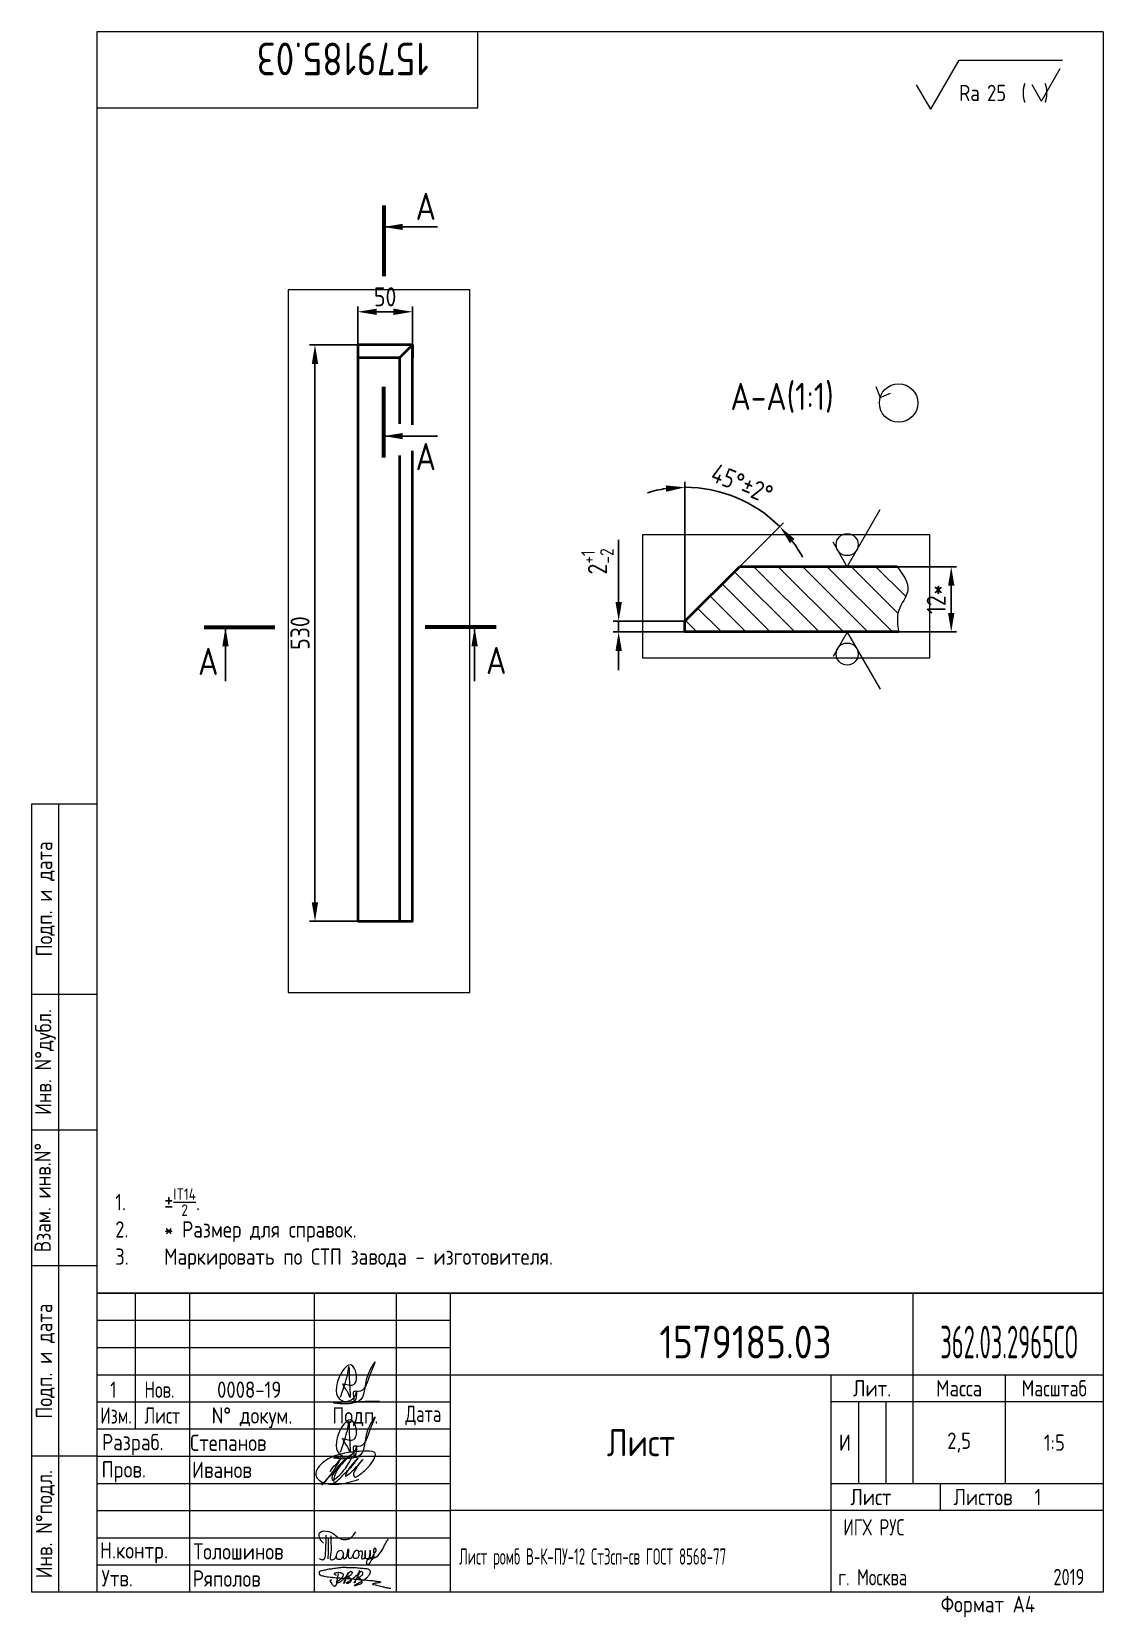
# Paper-space layout 'Лист1' of a CAD drawing. Header units: millimetres. Extents: x 7 to 204, y 0 to 291.
# The model-space entities are those that its viewports show. They can reach past a viewport. Long polylines and large blocks are cut down to what shows.
import ezdxf
from ezdxf.enums import TextEntityAlignment as Align

# ---------------------------------------------------------------- set-up
doc = ezdxf.new("R2010")
doc.units = ezdxf.units.MM
for name, color, linetype, lineweight in [('AM_5', 3, 'Continuous', 18), ('Bord', 1, 'Continuous', 18), ('Con', 6, 'Continuous', 40), ('Cont', 6, 'Continuous', 40), ('Dim', 7, 'Continuous', 18), ('Hatch', 2, 'Continuous', 18), ('Text', 3, 'Continuous', 18), ('Textb', 6, 'Continuous', 18), ('Подписи', 10, 'Continuous', 18)]:
    doc.layers.add(name, color=color, linetype=linetype, lineweight=lineweight)
doc.layers.add('AM_VIEWS', color=1, linetype='Continuous', lineweight=25, plot=False)
doc.styles.get("Standard").update_dxf_attribs({"font": 'arial.ttf'})
doc.styles.add('Style1', font='romans.shx', dxfattribs={"width": 0.8})
doc.dimstyles.new('DIMSTYLE_1$0', dxfattribs={"dimtxt": 3.5, "dimasz": 3.5, "dimexe": 1, "dimexo": 0, "dimgap": 1, "dimtad": 1, "dimdec": 1, "dimlfac": 5, "dimdsep": 46, "dimtxsty": 'Style1', "dimcen": 0.09, "dimadec": 1, "dimazin": 2, "dimtp": 0.3, "dimtm": 0.3, "dimtfac": 1, "dimtdec": 1, "dimtofl": 0, "dimtmove": 0, "dimatfit": 3, "dimfxl": 1, "dimtolj": 1, "dimarcsym": 0})
doc.dimstyles.new('DIMSTYLE_1$2', dxfattribs={"dimtxt": 3.5, "dimasz": 3.5, "dimexe": 1, "dimexo": 0, "dimgap": 1, "dimtad": 1, "dimdec": 0, "dimlfac": 25, "dimdsep": 46, "dimtxsty": 'Style1', "dimcen": 0.09, "dimadec": 1, "dimazin": 2, "dimtp": 0.3, "dimtm": 0.3, "dimtfac": 1, "dimtdec": 0, "dimtofl": 0, "dimtmove": 0, "dimatfit": 3, "dimfxl": 1, "dimtolj": 1, "dimarcsym": 0})
doc.dimstyles.get("Standard").update_dxf_attribs({"dimtxt": 0.18, "dimasz": 0.18, "dimexe": 0.18, "dimexo": 0.0625, "dimgap": 0.09, "dimtad": 0, "dimtih": 1, "dimtoh": 1, "dimdec": 4, "dimzin": 0, "dimdsep": 46, "dimtxsty": 'Standard', "dimcen": 0.09, "dimadec": 0, "dimazin": 0, "dimtfac": 1, "dimtdec": 4, "dimtofl": 0, "dimtmove": 0, "dimatfit": 3, "dimfxl": 1, "dimtolj": 1, "dimtzin": 0, "dimarcsym": 0})

# ---------------------------------------------------------------- blocks, each defined once
blk = doc.blocks.new('A4')
at = {"layer": 'Bord', "lineweight": 18}
for p, q in [((20, 55), (85, 55)), ((20, 50), (85, 50)), ((20, 45), (85, 45)), ((160, 40), (160, 25)), ((165, 40), (165, 25)), ((20, 30), (85, 30)), ((20, 25), (85, 25)), ((20, 20), (85, 20)), ((20, 15), (85, 15)), ((20, 10), (85, 10))]:
    blk.add_line(p, q, dxfattribs=at)
at = {"layer": 'Cont', "lineweight": 18}
for p, q in [((205, 292), (20, 292)), ((20, 292), (20, 5)), ((90, 278), (90, 292)), ((205, 292), (205, 5)), ((20, 278), (90, 278)), ((8, 5), (8, 150)), ((8, 150), (20, 150)), ((13, 5), (13, 150)), ((8, 115), (20, 115)), ((20, 90), (8, 90)), ((20, 65), (8, 65)), ((205, 60), (20, 60)), ((20, 60), (205, 60)), ((27, 60), (27, 35)), ((37, 60), (37, 5)), ((60, 5), (60, 60)), ((75, 60), (75, 5)), ((85, 5), (85, 60)), ((170, 60), (170, 25)), ((85, 45), (205, 45)), ((155, 5), (155, 45)), ((187, 25), (187, 45)), ((20, 40), (85, 40)), ((205, 40), (155, 40)), ((85, 35), (20, 35)), ((20, 30), (8, 30)), ((155, 25), (205, 25)), ((175, 25), (175, 20)), ((205, 20), (85, 20)), ((20, 5), (8, 5)), ((205, 5), (20, 5))]:
    blk.add_line(p, q, dxfattribs=at)
at = {"layer": 'Text', "lineweight": 18, "style": 'Style1', "width": 0.8}
for s, p in [('Подп. и дата', (10.5, 132.5)), ('Инв. N%%dдубл.', (10.5, 102.5)), ('Взам. инв.N%%d ', (10, 78.38)), ('Подп. и дата', (10.5, 47.5)), ('Инв. N%%dподл.', (10.5, 17.5))]:
    blk.add_text(s, height=3, rotation=90, dxfattribs=at).set_placement(p, align=Align.MIDDLE)
at = {"layer": 'Text', "lineweight": 18, "style": 'Style1'}
for s, width, p in [('Лит.', 0.8, (162.5, 42.5)), ('Масса', 0.8, (178.5, 42.5)), ('Масштаб', 0.75, (196, 42.5)), ('Изм.', 0.7, (23.5, 37.5)), ('Лист', 0.7, (32, 37.5)), ('N%%d докум.', 0.8, (48.5, 37.5)), ('Подп.', 0.8, (67.5, 37.5)), ('Лист', 0.8, (162.27, 22.5)), ('Листов', 0.8, (182.9, 22.5))]:
    blk.add_text(s, height=3, dxfattribs=dict(at, width=width)).set_placement(p, align=Align.MIDDLE_CENTER)
at = {"layer": 'Text', "lineweight": 18, "style": 'Style1', "width": 0.7}
for s, p in [('Дата', (80, 37.5)), ('ИГХ РУС', (162.84, 16.93))]:
    blk.add_text(s, height=3, dxfattribs=at).set_placement(p, align=Align.MIDDLE)
at = {"layer": 'Text', "lineweight": 18, "style": 'Style1'}
for s, width, p in [('Разpаб.', 0.8, (20.92, 31.1)), ('Пpов.', 0.8, (20.84, 26.08)), ('Н.контp.', 0.8, (20.54, 11.19)), ('Утв.', 0.8, (20.84, 6.06)), ('г. Москва', 0.7, (156.28, 6.25)), ('Фоpмат А4', 0.8, (175.11, 1.29))]:
    blk.add_text(s, height=3, dxfattribs=dict(at, width=width)).set_placement(p)
for tag, p, width in [('ФИО', (39, 31), 0.8), ('ФИО', (39, 26), 0.8), ('ГОСТ_СОРТАМЕНТА', (98.19, 14), 0.8), ('ФИО', (39, 11), 0.8), ('ФИО', (39, 6), 0.8), ('200', (192.85, 6.29), 0.7)]:
    blk.add_attdef(tag, p, '', height=3, dxfattribs=dict(at, width=width))
at = {"layer": 'Text', "lineweight": 18, "style": 'Style1', "width": 0.8}
for tag, p in [('И', (157.49, 32.5)), ('700', (178.5, 32.5)), ('1:20', (196, 32.5))]:
    blk.add_attdef(tag, text='', height=3, dxfattribs=at).set_placement(p, align=Align.MIDDLE)
blk.add_attdef('Сборочный_чертеж', text='', height=3, dxfattribs=at).set_placement((120, 21.3), align=Align.CENTER)
for tag, p in [('1', (171.12, 22.5)), ('2', (193, 22.5))]:
    blk.add_attdef(tag, text='', height=3, dxfattribs=at).set_placement(p, align=Align.MIDDLE_CENTER)
blk.add_attdef('ЛИСТ', text='', height=3, dxfattribs=at).set_placement((85.99, 12.5), align=Align.MIDDLE_LEFT)
at = {"layer": 'Text', "lineweight": 18, "style": 'Style1', "width": 0.7}
blk.add_attdef('%%OГОСТ_ТЕХ._ТРЕБОВАНИЙ', text='', height=3, dxfattribs=at).set_placement((98.19, 8), align=Align.BOTTOM_LEFT)
at = {"layer": 'Textb', "lineweight": 18, "style": 'Style1', "width": 0.8}
blk.add_attdef('1234567', (81, 290), '', height=6, rotation=180, dxfattribs=at)
blk.add_attdef('1234567', (123.4, 48), '', height=6, dxfattribs=at)
for tag, height, p in [('123ХЯ', 6, (183.62, 48)), ('НАИМЕНОВАНИЕ', 5, (120, 30))]:
    blk.add_attdef(tag, text='', height=height, dxfattribs=at).set_placement(p, align=Align.CENTER)
blk = doc.blocks.new('A$C63F45750')
at = {"layer": 'Text'}
for points, knots in [([(3.17, 2.37), (3.12, 2.38), (3.04, 2.41), (2.94, 2.5), (2.85, 2.57), (2.79, 2.69), (2.87, 2.77), (2.99, 2.84), (3.16, 2.89), (3.36, 2.93), (3.6, 2.95), (3.82, 2.92), (4.05, 2.87), (4.25, 2.78), (4.45, 2.63), (4.46, 2.42), (4.38, 2.26), (4.28, 2.1), (4.17, 1.94), (4.03, 1.78), (3.89, 1.62), (3.75, 1.52), (3.63, 1.43), (3.49, 1.36), (3.35, 1.3), (3.24, 1.25), (3.16, 1.21), (3.12, 1.15), (3.19, 1.1), (3.27, 1.09), (3.4, 1.07), (3.55, 1.07), (3.72, 1.12), (3.92, 1.19), (4.1, 1.34), (4.26, 1.51), (4.44, 1.65), (4.59, 1.81), (4.74, 1.93), (4.84, 2.04), (4.93, 2.14), (5.07, 2.29), (5.19, 2.53), (5.28, 2.68), (5.35, 2.96), (5.23, 2.66), (5.2, 2.44), (5.04, 2.09), (4.95, 1.81), (4.86, 1.57), (4.75, 1.31), (4.67, 1.12), (4.46, 0.78), (4.62, 1.17), (4.71, 1.45), (4.88, 1.74), (5.01, 2), (5.08, 2.19), (5.19, 2.4), (5.32, 2.58), (5.4, 2.75), (5.52, 2.89), (5.65, 3.04), (5.85, 3.1), (6.02, 3.03), (6.08, 2.87), (6.03, 2.7), (5.9, 2.51), (5.7, 2.37), (5.55, 2.23), (5.4, 2.17), (5.31, 2.12), (5.12, 2.09), (5.35, 2.07), (5.48, 2), (5.64, 1.93), (5.75, 1.8), (5.85, 1.67), (5.89, 1.54), (5.89, 1.37), (5.8, 1.2), (5.63, 1.06), (5.41, 0.94), (5.23, 0.86), (5.02, 0.92), (5.13, 1.1), (5.28, 1.16), (5.44, 1.27), (5.61, 1.36), (5.74, 1.46), (5.86, 1.53), (5.95, 1.61), (6.05, 1.69), (6.15, 1.77), (6.28, 1.87), (6.46, 2.02), (6.65, 2.19), (6.83, 2.37), (6.98, 2.49), (7.11, 2.61), (7.2, 2.74), (7.32, 2.84), (7.42, 2.97), (7.48, 3.08), (7.48, 3.27), (7.34, 3.08), (7.28, 2.94), (7.18, 2.69), (7.1, 2.46), (7, 2.22), (6.93, 1.98), (6.83, 1.78), (6.73, 1.55), (6.67, 1.34), (6.6, 1.14), (6.56, 1.03), (6.39, 0.99), (6.62, 1.33), (6.75, 1.54), (6.93, 1.87), (7.05, 2.08), (7.18, 2.32), (7.33, 2.6), (7.47, 2.89), (7.6, 3.07), (7.79, 3.18), (7.95, 3.01), (8, 2.81), (7.99, 2.62), (7.94, 2.46), (7.83, 2.33), (7.69, 2.22), (7.53, 2.11), (7.37, 2.03), (7.21, 1.99), (7.11, 1.97), (6.89, 1.98), (7.07, 1.94), (7.15, 1.9), (7.27, 1.88), (7.39, 1.84), (7.52, 1.81), (7.62, 1.72), (7.7, 1.62), (7.78, 1.51), (7.83, 1.39), (7.87, 1.26), (7.88, 1.13), (7.86, 0.99), (7.75, 0.88), (7.6, 0.77), (7.4, 0.73), (7.19, 0.66), (6.97, 0.55), (6.71, 0.48), (6.57, 0.44), (6.42, 0.42), (6.52, 0.58), (6.61, 0.64), (6.81, 0.78), (7.06, 0.89), (7.33, 1.04), (7.55, 1.16), (7.7, 1.24), (7.84, 1.32), (7.99, 1.43), (8.21, 1.58), (8.48, 1.76), (8.74, 1.95), (8.97, 2.12), (9.1, 2.29), (9.23, 2.44), (9.3, 2.6), (9.37, 2.74), (9.42, 2.92), (9.45, 3.13), (9.21, 3.48), (8.67, 3.59), (8.09, 3.63), (7.57, 3.66), (7.06, 3.74), (6.57, 3.75), (6.09, 3.74), (5.67, 3.78), (5.28, 3.78), (4.96, 3.81), (4.65, 3.83), (4.31, 3.82), (3.97, 3.79), (3.61, 3.74), (3.22, 3.67), (2.86, 3.66), (2.53, 3.61), (2.18, 3.52), (1.78, 3.54), (1.38, 3.37), (0.96, 3.35), (0.58, 3.24), (0.25, 3.19), (0.03, 3.06), (-0.03, 2.83), (0.02, 2.6), (0.26, 2.38), (0.59, 2.33), (1, 2.2), (1.48, 2.15), (1.93, 2.05), (2.35, 2.02), (2.72, 2.01), (3.11, 1.94), (3.68, 1.94), (4.25, 1.83), (4.91, 1.87), (5.53, 1.76), (6.13, 1.72), (6.73, 1.71), (7.32, 1.62), (7.99, 1.55), (8.64, 1.54), (9.16, 1.46), (9.61, 1.42), (10.03, 1.4), (10.41, 1.32), (10.73, 1.29), (11.01, 1.24), (11.18, 1.23), (11.42, 1.14), (11.18, 1.06), (11.01, 1.03), (10.71, 0.98), (10.37, 0.92), (10.1, 0.91), (9.65, 0.75), (10.22, 0.67), (10.54, 0.59), (11.08, 0.47), (11.61, 0.35), (12.17, 0.15), (12.64, 0.08), (12.98, 0.03), (13.11, 0.01), (13.18, 0)], [0, 0, 0, 0, 0.153866, 0.270441, 0.388867, 0.510533, 0.592156, 0.71333, 0.90842, 1.11344, 1.349254, 1.61246, 1.782219, 2.047249, 2.291879, 2.451528, 2.651081, 2.806158, 3.017979, 3.227348, 3.462381, 3.633009, 3.75766, 3.920516, 4.080796, 4.214529, 4.291786, 4.349969, 4.397594, 4.50822, 4.594826, 4.799244, 4.954392, 5.128468, 5.437537, 5.632649, 5.842485, 6.094987, 6.293219, 6.410959, 6.551192, 6.687808, 7.022147, 7.294342, 7.425356, 7.52079, 7.946481, 8.313051, 8.59833, 8.833695, 9.090496, 9.427695, 9.601191, 9.883219, 10.093306, 10.673943, 10.798776, 10.974628, 11.287247, 11.486184, 11.648652, 11.848902, 12.027194, 12.25348, 12.40059, 12.537783, 12.716293, 12.91523, 13.208551, 13.438489, 13.549668, 13.67779, 13.77127, 13.930001, 14.029091, 14.272112, 14.434836, 14.547084, 14.739051, 14.830983, 15.061241, 15.268922, 15.500489, 15.788979, 15.879568, 16.024283, 16.221854, 16.418714, 16.593102, 16.783247, 16.91018, 17.018213, 17.135263, 17.278205, 17.430482, 17.620087, 17.979626, 18.191789, 18.388716, 18.565718, 18.714854, 18.857929, 19.039974, 19.171375, 19.283034, 19.400085, 19.618058, 19.882245, 20.150781, 20.377854, 20.649532, 20.89723, 21.042543, 21.40016, 21.557817, 21.667145, 21.752781, 21.926256, 22.412297, 22.813145, 22.961412, 23.171289, 23.607257, 23.940428, 24.110007, 24.291214, 24.48084, 24.697609, 24.904078, 25.034245, 25.218018, 25.407651, 25.573473, 25.787447, 25.930292, 26.051316, 26.18846, 26.285312, 26.406799, 26.52425, 26.630463, 26.793722, 26.898606, 27.029313, 27.171012, 27.314101, 27.419918, 27.580557, 27.709367, 27.829268, 28.024364, 28.266961, 28.41242, 28.705761, 28.989137, 29.187748, 29.233768, 29.332802, 29.529535, 29.667094, 30.039923, 30.332117, 30.61061, 30.769982, 30.856778, 31.109923, 31.313488, 31.656425, 32.066331, 32.296628, 32.49714, 32.710276, 32.891468, 33.014834, 33.177747, 33.444503, 33.618009, 34.409008, 34.914636, 35.419802, 35.95397, 36.458179, 36.88069, 37.388403, 37.738353, 38.034261, 38.353468, 38.693154, 39.037638, 39.391136, 39.787481, 40.203773, 40.488977, 40.784975, 41.26625, 41.668005, 42.070065, 42.499388, 42.869834, 43.079573, 43.213439, 43.554591, 43.717296, 44.153724, 44.506336, 45.019111, 45.587859, 45.90191, 46.270392, 46.703958, 47.093115, 47.952647, 48.44014, 49.079253, 49.808223, 50.268654, 50.851051, 51.604831, 52.298429, 52.776925, 53.1907, 53.661988, 54.042386, 54.348524, 54.616841, 54.853814, 54.983777, 55.126096, 55.333328, 55.613101, 56.008732, 56.315809, 56.59982, 56.87931, 57.399251, 57.889617, 58.432507, 59.066698, 59.660314, 59.862668, 60.07277, 60.07277, 60.07277, 60.07277]), ([(2.31, 1.53), (2.26, 1.52), (2.17, 1.51), (2.06, 1.48), (1.93, 1.38), (2.07, 1.25), (2.14, 1.11), (2.26, 0.93), (2.39, 0.72), (2.57, 0.54), (2.71, 0.44), (2.86, 0.4), (3.02, 0.43), (3.14, 0.54), (3.21, 0.79), (3.25, 1.07), (3.31, 1.4), (3.35, 1.67), (3.38, 1.92), (3.47, 2.19), (3.5, 2.43), (3.54, 2.59), (3.56, 2.64)], [0, 0, 0, 0, 0.15847, 0.269731, 0.363591, 0.555514, 0.688037, 0.848606, 1.204359, 1.433632, 1.58673, 1.729549, 1.880686, 2.057874, 2.19169, 2.63505, 2.928153, 3.184121, 3.441863, 3.696117, 4.025873, 4.178055, 4.178055, 4.178055, 4.178055])]:
    blk.add_open_spline(points, degree=3, knots=knots, dxfattribs=at)
blk = doc.blocks.new('A$C4F4A4F5D')
at = {"layer": 'Подписи', "lineweight": 18}
for points, knots in [([(0.76, 2.84), (0.53, 3.07), (0.02, 3.58), (-0.25, 5.26), (1.65, 5.12), (2.72, 4.57), (3.71, 3.46), (5.71, 3.44), (6.39, 4.52), (6.67, 4.97)], [0, 0, 0, 0, 0.995549, 2.196439, 3.853213, 4.970011, 6.02292, 8.170898, 9.705386, 9.705386, 9.705386, 9.705386]), ([(1.19, 4.34), (1.17, 3.4), (1.13, 2.06), (0.98, -0.44), (0.2, -0.16), (0.03, -0.03), (0, 0)], [0, 0, 0, 0, 3.274293, 4.654149, 5.171803, 5.30168, 5.30168, 5.30168, 5.30168]), ([(1.58, 3.74), (1.58, 3.25), (1.58, 2.32), (1.61, 1.07), (1.55, 0.31), (1.53, 0)], [0, 0, 0, 0, 1.453969, 2.804084, 3.740223, 3.740223, 3.740223, 3.740223]), ([(2.1, 4.21), (2.1, 3.72), (2.08, 2.67), (2.22, 1.45), (1.71, -0.56), (3.23, 0.14), (3.06, 1.09), (3.85, 1.74), (4.43, 1.17), (4.31, 0.54), (4.11, -0.15), (3.33, -0.21), (3.11, 0.28), (3.13, 0.53), (3.14, 0.66)], [0, 0, 0, 0, 1.402041, 3.063923, 4.415037, 5.298701, 6.374637, 7.087927, 7.603499, 8.330482, 8.911132, 9.613125, 9.996533, 10.366919, 10.366919, 10.366919, 10.366919]), ([(7.18, 1.27), (7.27, 1.3), (7.44, 1.37), (7.78, 1.56), (7.87, 1.06), (7.83, 0.71), (7.66, -0.05), (8.07, 0.01), (8.43, 0.12), (8.39, 0.68), (8.46, 1.9), (8.39, 0.94), (8.43, 0.6), (8.37, 0.05), (8.74, 0.07), (9.11, -0.03), (9.26, 0.49), (9.33, 0.95), (9.27, 1.34), (9.32, 1.77), (9.28, 0.91), (9.34, 0.6), (9.2, 0.14), (9.65, -0.01), (9.83, 0.61), (10.14, 1.03), (10.6, 1.72), (9.95, 2.11), (9.91, 1.23), (10.07, 0.69), (9.92, 0), (9.35, -0.37), (8.95, -1.56), (8.34, 0.07), (10.28, -0.02), (11.26, 1.1), (11.82, 2.15), (12.24, 3.04), (12.52, 3.46), (12.65, 3.65)], [0, 0, 0, 0, 0.305783, 0.619019, 0.796582, 1.5526, 2.082394, 2.34716, 2.5822, 3.136594, 4.040413, 4.363654, 5.267311, 5.441668, 5.78494, 6.114287, 6.466434, 7.104395, 7.620812, 7.679251, 8.272982, 8.692439, 9.1059, 9.338721, 9.784511, 10.568279, 11.297869, 11.566962, 12.285888, 12.851793, 13.545205, 14.102749, 15.055561, 15.671649, 17.422398, 18.699613, 20.16544, 20.963871, 21.66672, 21.66672, 21.66672, 21.66672]), ([(4.28, 0.44), (4.31, 0.37), (4.37, 0.25), (4.41, 0.06), (4.62, -0.05), (5, 0.18), (5.14, 0.84), (5.2, 1.3), (5.31, 2.06), (5.31, 1.17), (5.3, 0.78), (5.2, 0.26), (5.58, -0.01), (5.91, 0.16), (6.08, 0.5), (6.26, 0.9), (6.43, 1.31), (6.72, 1.59), (7.17, 1.58), (7.18, 1.05), (7.31, 0.57), (6.99, 0.02), (6.34, -0.02), (6.17, 0.51), (6.24, 0.79), (6.27, 0.92)], [0, 0, 0, 0, 0.247339, 0.413433, 0.559308, 0.874045, 1.558567, 2.392422, 2.645523, 3.22433, 3.719885, 4.231527, 4.573657, 4.879974, 5.190145, 5.704595, 6.19318, 6.529505, 6.863422, 7.269696, 7.83948, 8.395909, 8.926487, 9.378613, 9.791445, 9.791445, 9.791445, 9.791445])]:
    blk.add_open_spline(points, degree=3, knots=knots, dxfattribs=at)
blk = doc.blocks.new('*D13')
at = {"layer": 'AM_5', "color": 0, "lineweight": -2, "transparency": 16777216}
for p, q in [((67.4, 233.52), (67.4, 240.61)), ((70.9, 239.61), (73.96, 239.61)), ((77.46, 233.52), (77.46, 240.61))]:
    blk.add_line(p, q, dxfattribs=at)
at = {"layer": 'AM_5', "color": 0, "transparency": 16777216}
for points in [[(70.9, 240.19), (70.9, 239.02), (67.4, 239.61)], [(73.96, 240.19), (73.96, 239.02), (77.46, 239.61)]]:
    blk.add_solid(points, dxfattribs=at)
at = {"layer": 'Defpoints', "color": 0, "transparency": 16777216}
for p in [(77.46, 239.61), (67.4, 233.52), (77.46, 233.52)]:
    blk.add_point(p, dxfattribs=at)
at = {"layer": 'AM_5', "color": 0, "transparency": 16777216, "insert": (72.43, 242.36), "char_height": 3.5, "attachment_point": 5, "style": 'Style1'}
blk.add_mtext('\\A1;50', dxfattribs=at)
blk = doc.blocks.new('*D14')
at = {"layer": 'AM_5', "color": 0, "lineweight": -2, "transparency": 16777216}
for p, q in [((67.4, 233.52), (58.53, 233.52)), ((59.53, 230.02), (59.53, 131.01)), ((67.4, 127.51), (58.53, 127.51))]:
    blk.add_line(p, q, dxfattribs=at)
at = {"layer": 'AM_5', "color": 0, "transparency": 16777216}
for points in [[(58.94, 230.02), (60.11, 230.02), (59.53, 233.52)], [(58.94, 131.01), (60.11, 131.01), (59.53, 127.51)]]:
    blk.add_solid(points, dxfattribs=at)
at = {"layer": 'Defpoints', "color": 0, "transparency": 16777216}
for p in [(67.4, 233.52), (59.53, 127.51), (67.4, 127.51)]:
    blk.add_point(p, dxfattribs=at)
at = {"layer": 'AM_5', "color": 0, "transparency": 16777216, "insert": (56.78, 180.52), "char_height": 3.5, "attachment_point": 5, "rotation": 90, "style": 'Style1'}
blk.add_mtext('\\A1;530', dxfattribs=at)
blk = doc.blocks.new('*D15')
at = {"layer": 'AM_5', "color": 0, "lineweight": -2, "transparency": 16777216}
for p, q in [((115.36, 186.22), (115.36, 197.68)), ((127.55, 182.72), (114.36, 182.72)), ((115.36, 180.72), (115.36, 182.72)), ((127.55, 180.72), (114.36, 180.72)), ((115.36, 177.22), (115.36, 173.72))]:
    blk.add_line(p, q, dxfattribs=at)
at = {"layer": 'AM_5', "color": 0, "transparency": 16777216}
for points in [[(114.78, 186.22), (115.95, 186.22), (115.36, 182.72)], [(114.78, 177.22), (115.95, 177.22), (115.36, 180.72)]]:
    blk.add_solid(points, dxfattribs=at)
at = {"layer": 'Defpoints', "color": 0, "transparency": 16777216}
for p in [(115.36, 182.72), (127.55, 182.72), (127.55, 180.72)]:
    blk.add_point(p, dxfattribs=at)
at = {"layer": 'AM_5', "color": 0, "transparency": 16777216, "insert": (111.46, 193.7), "char_height": 3.5, "attachment_point": 5, "rotation": 90, "style": 'Style1'}
blk.add_mtext('\\A1;2{}{\\H0.71x;\\C3;\\S+1^-2;}', dxfattribs=at)
blk = doc.blocks.new('*D16')
at = {"layer": 'AM_5', "color": 0, "lineweight": -2, "transparency": 16777216}
for p, q in [((166.56, 192.72), (177.5, 192.72)), ((176.5, 184.22), (176.5, 189.22)), ((166.84, 180.72), (177.5, 180.72))]:
    blk.add_line(p, q, dxfattribs=at)
at = {"layer": 'AM_5', "color": 0, "transparency": 16777216}
for points in [[(175.92, 189.22), (177.09, 189.22), (176.5, 192.72)], [(175.92, 184.22), (177.09, 184.22), (176.5, 180.72)]]:
    blk.add_solid(points, dxfattribs=at)
at = {"layer": 'Defpoints', "color": 0, "transparency": 16777216}
for p in [(166.56, 192.72), (176.5, 192.72), (166.84, 180.72)]:
    blk.add_point(p, dxfattribs=at)
at = {"layer": 'AM_5', "color": 0, "transparency": 16777216, "insert": (173.75, 186.72), "char_height": 3.5, "attachment_point": 5, "rotation": 90, "style": 'Style1'}
blk.add_mtext('\\A1;12*', dxfattribs=at)
blk = doc.blocks.new('*D19')
at = {"layer": 'AM_5', "color": 0, "lineweight": -2, "transparency": 16777216}
for p, q in [((127.55, 182.72), (127.55, 208.33)), ((137.59, 192.72), (145.69, 200.8))]:
    blk.add_line(p, q, dxfattribs=at)
for start, end in [(98.1554, 106.3107), (44.9007, 90), (28.5899, 36.7453)]:
    blk.add_arc((127.55, 182.72), 24.61, start, end, dxfattribs=at)
at = {"layer": 'AM_5', "color": 0, "transparency": 16777216}
for points in [[(124.02, 207.67), (124.1, 206.5), (127.55, 207.33)], [(146.83, 197.07), (147.71, 197.83), (144.98, 200.1)]]:
    blk.add_solid(points, dxfattribs=at)
at = {"layer": 'Defpoints', "color": 0, "transparency": 16777216}
for p in [(139.88, 204.02), (137.59, 192.72), (127.55, 182.72), (127.55, 182.72), (127.55, 180.72)]:
    blk.add_point(p, dxfattribs=at)
at = {"layer": 'AM_5', "color": 0, "transparency": 16777216, "insert": (138.04, 207.99), "char_height": 3.5, "attachment_point": 5, "rotation": 337.4503, "style": 'Style1'}
blk.add_mtext('\\A1;45°%%P2%%D', dxfattribs=at)
blk = doc.blocks.new('A$C314368CF')
at = {"layer": 'Text'}
for q in [(7.18, 6), (1.98, 3)]:
    blk.add_line((3.72, 0), q, dxfattribs=at)
at = {"layer": 'Text', "style": 'Style1', "width": 0.8}
blk.add_text('(  )', height=3, dxfattribs=at).set_placement((0, 0))
blk = doc.blocks.new('sherISO_19')
at = {"layer": 'Cont', "lineweight": 18}
for p, q in [((-30.94, -16.46), (-25.74, -7.46)), ((-25.74, -7.46), (-6.73, -7.46)), ((-30.94, -16.46), (-33.54, -11.96))]:
    blk.add_line(p, q, dxfattribs=at)
at = {"lineweight": 18}
blk.add_blockref('A$C314368CF', (-14.3, -14.96), dxfattribs=at)
at = {"layer": 'Textb', "lineweight": 18, "style": 'Style1', "width": 0.8}
blk.add_text('Ra', height=3, dxfattribs=at).set_placement((-25.74, -14.96))
blk.add_attdef('3,2', (-20.6, -14.96), '', height=3, dxfattribs=at)

msp = doc.modelspace()

# ---------------------------------------------------------------- hatches: boundary and pattern name
at = {"layer": 'Hatch'}
h = msp.add_hatch(dxfattribs=at)
h.set_pattern_fill('ANSI31', color=256, angle=90)
h.set_pattern_definition([(135, (-13319.0286, 3644.9006), (-2.245064, -2.245064), [])])
edge = h.paths.add_edge_path()
edge.add_spline(control_points=[(682.07, 133.91), (681.86, 135.26), (681.44, 137.98), (684.83, 141.73), (682.86, 144.44), (681.79, 145.91)], knot_values=[0, 0, 0, 0, 3.943906, 7.9881, 12.766833, 12.766833, 12.766833, 12.766833], degree=3, periodic=0)
edge.add_line((681.79, 145.91), (652.81, 145.91))
edge.add_line((652.81, 145.91), (642.78, 135.91))
edge.add_line((642.78, 135.91), (642.78, 133.91))
edge.add_line((642.78, 133.91), (682.07, 133.91))

# ---------------------------------------------------------------- linework, layer by layer
at = {"layer": 'Bord'}
msp.add_open_spline([(681.79, 145.91), (682.86, 144.44), (684.83, 141.73), (681.44, 137.98), (681.86, 135.26), (682.07, 133.91)], degree=3, knots=[0, 0, 0, 0, 4.778733, 8.822927, 12.766833, 12.766833, 12.766833, 12.766833], dxfattribs=at)
at = {"layer": 'Con'}
for p, q in [((666.01, 841.98), (654.01, 841.98)), ((654.01, 829.98), (666.01, 841.98)), ((666.01, 841.98), (666.01, 829.98)), ((654.01, 829.98), (615.71, 829.98)), ((654.01, 829.98), (654.01, 769.3)), ((654.01, 740.22), (654.01, 311.94)), ((642.78, 135.91), (652.81, 145.91)), ((681.79, 145.91), (652.81, 145.91)), ((642.78, 133.91), (642.78, 135.91)), ((682.07, 133.91), (642.78, 133.91))]:
    msp.add_line(p, q, dxfattribs=at)
at = {"layer": 'Con', "ltscale": 0.1}
msp.add_lwpolyline([(666.01, 768.48), (666.01, 841.98), (615.71, 841.98), (615.71, 311.94), (666.01, 311.94), (666.01, 744.68)], dxfattribs=at)

psp = doc.layouts.new('Лист1')

# ---------------------------------------------------------------- linework, layer by layer
at = {"layer": 'Cont', "lineweight": 18}
for p, q in [((157.367, 192.714), (163.429, 203.214)), ((157.367, 192.714), (154.769, 197.214)), ((157.367, 180.714), (154.769, 176.214)), ((157.367, 180.714), (163.429, 170.214))]:
    psp.add_line(p, q, dxfattribs=at)
for centre in [(157.37, 196.784), (157.37, 176.645)]:
    psp.add_circle(centre, 2.03, dxfattribs=at)
at = {"layer": 'Dim', "linetype": 'Continuous', "lineweight": 60}
for p, q in [((72.163, 259.157), (72.163, 246.157)), ((72.163, 212.807), (72.163, 225.807)), ((39.137, 181.599), (52.137, 181.599)), ((92.815, 181.599), (79.815, 181.599))]:
    psp.add_line(p, q, dxfattribs=at)
at = {"layer": 'Dim'}
for p, q in [((162.612, 225.893), (163.439, 223.864)), ((163.439, 223.864), (165.335, 224.636))]:
    psp.add_line(p, q, dxfattribs=at)
psp.add_circle((166.827, 222.838), 3.54, dxfattribs=at)
at = {"layer": 'Подписи'}
for points, knots in [([(64.216, 40.002), (64.657, 41.229), (65.225, 42.808), (65.633, 44.55), (65.826, 47.107), (65.78, 42.873), (66.052, 39.746), (65.543, 41.118), (65.185, 41.335), (64.561, 42.483), (65.585, 42.218), (67.793, 41.712), (66.678, 47.41), (63.255, 43.485), (63.045, 38.637), (66.82, 39.331), (67.394, 42.1), (66.752, 37.651), (66.756, 40.097), (66.413, 41.267), (68.739, 40.762), (69.202, 43.402), (71.378, 47.858), (68.18, 42.87), (69.26, 38.369), (59.283, 39.045), (66.603, 39.182), (71.368, 39.271)], [0, 0, 0, 0, 3.8506101, 4.9564058, 5.5952942, 10.5589293, 11.0566943, 11.2859957, 13.8500377, 13.9547748, 14.0421611, 16.2203957, 19.701031, 22.4490496, 27.186736, 29.8311546, 30.6722371, 32.8613305, 34.17858, 34.9878177, 35.8747268, 39.2299148, 42.132322, 45.0331659, 50.0253839, 54.4090487, 62.5875225, 62.5875225, 62.5875225, 62.5875225]), ([(64.216, 29.898), (64.657, 31.125), (65.225, 32.704), (65.633, 34.446), (65.826, 37.003), (65.78, 32.769), (66.052, 29.642), (65.543, 31.014), (65.185, 31.231), (64.561, 32.38), (65.585, 32.114), (67.793, 31.609), (66.678, 37.307), (63.255, 33.381), (63.045, 28.533), (66.82, 29.227), (67.394, 31.996), (66.752, 27.547), (66.756, 29.993), (66.413, 31.163), (68.739, 30.658), (69.202, 33.299), (71.378, 37.754), (68.18, 32.766), (69.26, 28.265), (59.283, 28.941), (66.603, 29.078), (71.368, 29.167)], [0, 0, 0, 0, 3.8506101, 4.9564058, 5.5952942, 10.5589293, 11.0566943, 11.2859957, 13.8500377, 13.9547748, 14.0421611, 16.2203957, 19.701031, 22.4490496, 27.186736, 29.8311546, 30.6722371, 32.8613305, 34.17858, 34.9878177, 35.8747268, 39.2299148, 42.132322, 45.0331659, 50.0253839, 54.4090487, 62.5875225, 62.5875225, 62.5875225, 62.5875225]), ([(65.179, 28.63), (64.688, 28.182), (63.829, 27.4), (63.021, 26.114), (62.532, 25.256), (62.763, 24.615), (63.462, 25.145), (64.068, 25.627), (64.977, 26.649), (65.65, 27.707), (66.11, 28.346), (66.32, 29.129), (65.584, 28.825), (65.026, 28.401), (64.404, 27.569), (63.724, 26.894), (63.367, 26.083), (63.034, 25.289), (62.934, 24.737), (62.977, 24.133), (63.704, 24.623), (64.384, 25.345), (65.688, 26.612), (66.571, 27.549), (67.959, 29.445), (65.942, 27.143), (65.571, 26.654), (65.029, 25.302), (66.398, 26.331), (66.76, 26.744), (68.838, 29.07), (67.391, 27.515), (67.012, 26.707), (66.509, 25.898), (66.817, 25.105), (67.83, 25.746), (68.71, 26.479), (69.733, 27.533), (70.402, 28.54), (70.995, 30.037), (68.154, 30.079), (65.876, 29.867), (62.9, 29.275), (61.012, 28.033), (59.917, 26.965), (59.548, 25.808), (60.029, 24.743), (61.082, 24.23), (62.407, 23.921), (63.999, 23.939), (65.794, 24.3), (66.992, 24.69), (67.574, 24.879)], [0, 0, 0, 0, 1.9755003, 3.4532656, 4.5996818, 4.7914727, 5.1452376, 6.4973846, 7.6642722, 9.0943063, 10.1149981, 10.4597616, 10.8115624, 11.7920417, 12.9597432, 13.7676756, 14.6604125, 15.6050306, 16.245448, 16.5720313, 16.925795, 18.1469007, 20.1850437, 21.7893309, 22.9510095, 24.6267432, 26.5924737, 27.0355579, 27.4505844, 30.017364, 31.457812, 32.5948328, 33.8850243, 34.8044904, 35.1920744, 35.9844405, 37.373068, 39.2077816, 40.0665527, 41.2487241, 42.8519812, 46.1968048, 49.4054982, 51.4228305, 52.9586065, 53.9067104, 54.8595112, 56.1758953, 57.2489189, 58.9506085, 60.8911351, 62.727304, 62.727304, 62.727304, 62.727304]), ([(62.3, 26.254), (62.456, 26.542), (62.812, 27.202), (63.618, 27.745), (64.881, 29.689), (62.675, 26.086), (62.031, 25.226), (60.222, 23.112), (62.376, 25.737), (63.277, 26.473), (63.783, 26.886)], [0, 0, 0, 0, 0.949687, 2.1829553, 3.2119338, 5.8438975, 8.0893629, 9.2953032, 11.1822639, 13.6038184, 13.6038184, 13.6038184, 13.6038184])]:
    psp.add_open_spline(points, degree=3, knots=knots, dxfattribs=at)

# ---------------------------------------------------------------- block references
at = {"lineweight": 18}
ref = psp.add_blockref('A4', (-0.546, -0.881), dxfattribs=at)
ref.add_attrib('123ХЯ', '362.03.2965СО', dxfattribs={"layer": 'Textb', "height": 6, "style": 'Style1', "width": 0.48}).set_placement((187.117, 47.119), align=Align.CENTER)
ref.add_attrib('1234567', '1579185.03', (122.852, 47.119), dxfattribs={"layer": 'Textb', "height": 6, "style": 'Style1', "width": 0.8})
ref.add_attrib('НАИМЕНОВАНИЕ', 'Лист', dxfattribs={"layer": 'Textb', "height": 5, "style": 'Style1', "width": 0.8}).set_placement((119.454, 29.119), align=Align.CENTER)
ref.add_attrib('И', 'И', dxfattribs={"layer": 'Text', "height": 3, "style": 'Style1', "width": 0.8}).set_placement((156.939, 31.619), align=Align.MIDDLE)
ref.add_attrib('700', '2,5', dxfattribs={"layer": 'Text', "height": 3, "style": 'Style1', "width": 0.8}).set_placement((177.954, 31.619), align=Align.MIDDLE)
ref.add_attrib('1:20', '1:5', dxfattribs={"layer": 'Text', "height": 3, "style": 'Style1', "width": 0.8}).set_placement((195.454, 31.619), align=Align.MIDDLE)
ref.add_attrib('2', '1', dxfattribs={"layer": 'Text', "height": 3, "style": 'Style1', "width": 0.8}).set_placement((192.454, 21.619), align=Align.MIDDLE_CENTER)
ref.add_attrib('200', '2019', (195.286, 5.407), dxfattribs={"layer": 'Text', "height": 3, "style": 'Style1', "width": 0.7})
ref.add_attrib('1234567', '1579185.03', (80.454, 289.119), dxfattribs={"layer": 'Textb', "height": 6, "rotation": 180, "style": 'Style1', "width": 0.8})
at = {"layer": 'Cont'}
psp.add_blockref('A$C63F45750', (60.292, 4.828), dxfattribs=at)
at = {"layer": 'Dim'}
ref = psp.add_blockref('sherISO_19', (203.677, 293.317), dxfattribs=at)
ref.add_attrib('3,2', '25', (183.079, 278.357), dxfattribs={"layer": 'Textb', "height": 3, "style": 'Style1', "width": 0.8})
at = {"layer": 'Подписи', "lineweight": 18}
psp.add_blockref('A$C4F4A4F5D', (60.357, 10.267), dxfattribs=at)

# ---------------------------------------------------------------- texts
at = {"lineweight": 18, "style": 'Style1'}
for s, width, p in [('1', 0.7, (22.44, 41.364)), ('Нов.', 0.7, (30.94, 41.364)), ('0008-19', 0.8, (47.44, 41.364))]:
    psp.add_text(s, height=3, dxfattribs=dict(at, width=width)).set_placement(p, align=Align.MIDDLE_CENTER)
at = {"layer": 'Dim', "linetype": 'Continuous', "char_height": 5, "width": 5.00391, "line_spacing_factor": 0.9, "style": 'Style1'}
for s, insert, attachment_point in [('А', (78.028, 256.492), 7), ('А-А(1:1)', (135.914, 226.542), 1), ('А', (78.028, 215.472), 1), ('А', (90.983, 172.984), 7), ('А', (38.032, 177.813), 1)]:
    psp.add_mtext(s, dxfattribs=dict(at, insert=insert, attachment_point=attachment_point))
at = {"layer": 'Text', "lineweight": 18, "style": 'Style1'}
for s, width, p in [('Степанов', 0.8, (36.573, 30.101)), ('Иванов', 0.8, (36.952, 25.119)), ('Толошинов', 0.8, (37.199, 10.119)), ('Лист ромб В-К-ПУ-12 Ст3сп-св ГОСТ 8568-77', 0.55, (86.03, 9.182))]:
    psp.add_text(s, height=3, dxfattribs=dict(at, width=width)).set_placement(p)
at = {"layer": 'Text', "style": 'Style1', "width": 0.8}
psp.add_text('Ряполов', height=3, dxfattribs=at).set_placement((37.067, 5.119))
at = {"layer": 'Text', "insert": (19.8, 78.374), "char_height": 3, "attachment_point": 1, "style": 'Style1'}
psp.add_mtext_dynamic_manual_height_columns('\\A1;\\pxi-3,l4,t4;1.\t%%P{\\H0.7x;\\SIT14/2;}.\\P2.\t* Размер для справок.\\P3.\tМаркировать по СТП завода - изготовителя.', width=204.78387, gutter_width=25, heights=[29.939], dxfattribs=at)

# ---------------------------------------------------------------- dimensions: what is measured, and where the dimension line sits
at = {"layer": 'AM_5'}
dim = psp.add_linear_dim(base=(77.458, 239.607), p1=(67.397, 233.52), p2=(77.458, 233.52), dimstyle='DIMSTYLE_1$0', override={"dimdec": 0}, dxfattribs=at)
dim.commit()
dim.dimension.update_dxf_attribs({"geometry": '*D13', "text_midpoint": (72.428, 242.357)})
dim = psp.add_linear_dim(base=(59.527, 127.512), p1=(67.397, 233.52), p2=(67.397, 127.512), angle=90, dimstyle='DIMSTYLE_1$0', override={"dimdec": 0, "dimlfac": 5}, dxfattribs=at)
dim.commit()
dim.dimension.update_dxf_attribs({"geometry": '*D14', "text_midpoint": (59.527, 180.516), "dimtype": 160})
dim = psp.add_angular_dim_2l(base=(139.881, 204.023), line1=((127.551, 182.724), (137.586, 192.724)), line2=((127.551, 180.724), (127.551, 182.724)), text='<>%%P2%%D', dimstyle='DIMSTYLE_1$2', override={"dimlfac": -1, "dimpost": '', "dimadec": 0, "dimtofl": 1}, dxfattribs=at)
dim.commit()
dim.dimension.update_dxf_attribs({"geometry": '*D19', "text_midpoint": (138.043, 207.992)})
for base, p1, p2, text, override, picture, middle in [((115.363, 182.724), (127.551, 180.724), (127.551, 182.724), '<>{}{\\H0.71x;\\C3;\\S+1^-2;}', {"dimlfac": -1, "dimtp": 1, "dimtm": 2, "dimtdec": 0, "dimtofl": 1, "dimtzin": 8}, '*D15', (111.464, 193.703)), ((176.504, 192.724), (166.842, 180.724), (166.565, 192.724), '<>*', {"dimlfac": -1, "dimpost": ''}, '*D16', (173.754, 186.724))]:
    dim = psp.add_linear_dim(base=base, p1=p1, p2=p2, angle=90, text=text, dimstyle='DIMSTYLE_1$0', override=override, dxfattribs=at)
    dim.commit()
    dim.dimension.update_dxf_attribs({"geometry": picture, "text_midpoint": middle})

# ---------------------------------------------------------------- leaders
at = {"layer": 'Dim', "linetype": 'Continuous'}
for points in [[(72.163, 255.22), (82.084, 255.22)], [(72.163, 216.744), (82.084, 216.744)], [(43.074, 181.599), (43.074, 171.679)], [(88.878, 181.599), (88.878, 171.679)]]:
    psp.add_leader(points, dimstyle='Standard', override={"dimasz": 3.5, "dimtad": 0}, dxfattribs=at)

# ---------------------------------------------------------------- viewports
at = {"layer": 'AM_VIEWS'}
psp.add_viewport(center=(71.296, 179.02), size=(33.402, 129.2041), view_center_point=(635.199, 569.478), view_height=646.0204, dxfattribs=at)
psp.add_viewport(center=(146.148, 187.283), size=(52.851, 22.57862), view_center_point=(661.373, 140.47), view_height=22.57862, status=3, dxfattribs=at)

doc.saveas('drawing.dxf')
